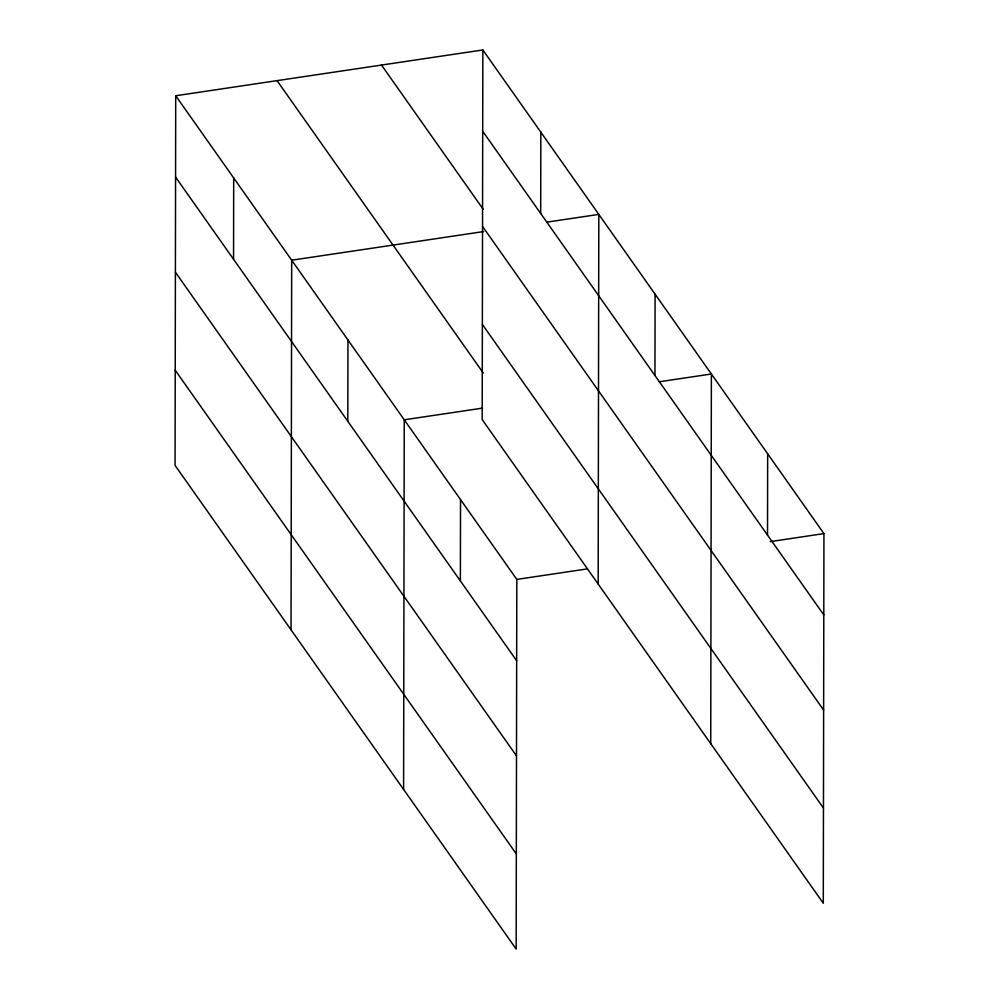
<?xml version="1.0" encoding="UTF-8"?>
<svg xmlns="http://www.w3.org/2000/svg" width="999" height="999" viewBox="0 0 999 999"><rect width="100%" height="100%" fill="white"/><g stroke="black" fill="none" stroke-linecap="round" stroke-linejoin="round"><path stroke-width="1.5" d="M175.712 95.754L175.062 465.397L516.158 949.05L516.808 579.408L175.712 95.754L482.842 49.95L823.938 533.603L823.288 903.246L482.192 419.592L482.842 49.95M233.554 259.29L233.691 177.972M291.034 629.832L291.683 260.202L483.641 231.568M347.814 421.316L347.964 339.997M403.596 789.447L404.245 419.805L482.554 408.129M460.377 580.918L460.527 499.612M540.684 213.486L540.834 132.168M598.164 584.028L598.813 214.398L546.603 222.178M654.957 375.512L655.094 294.193M710.726 743.643L711.375 374.001L659.165 381.793M767.519 535.114L767.657 453.808M516.808 579.408L587.437 568.881M770.192 541.62L823.938 533.603M482.704 131.256L823.8 614.922M381.493 65.06L483.191 209.266M482.529 226.411L823.626 710.064M482.367 324.438L823.463 808.091M277.06 80.644L483.266 373.027M175.562 177.06L516.658 660.726M175.399 272.215L516.495 755.868M175.225 370.242L516.321 853.908"/></g></svg>
